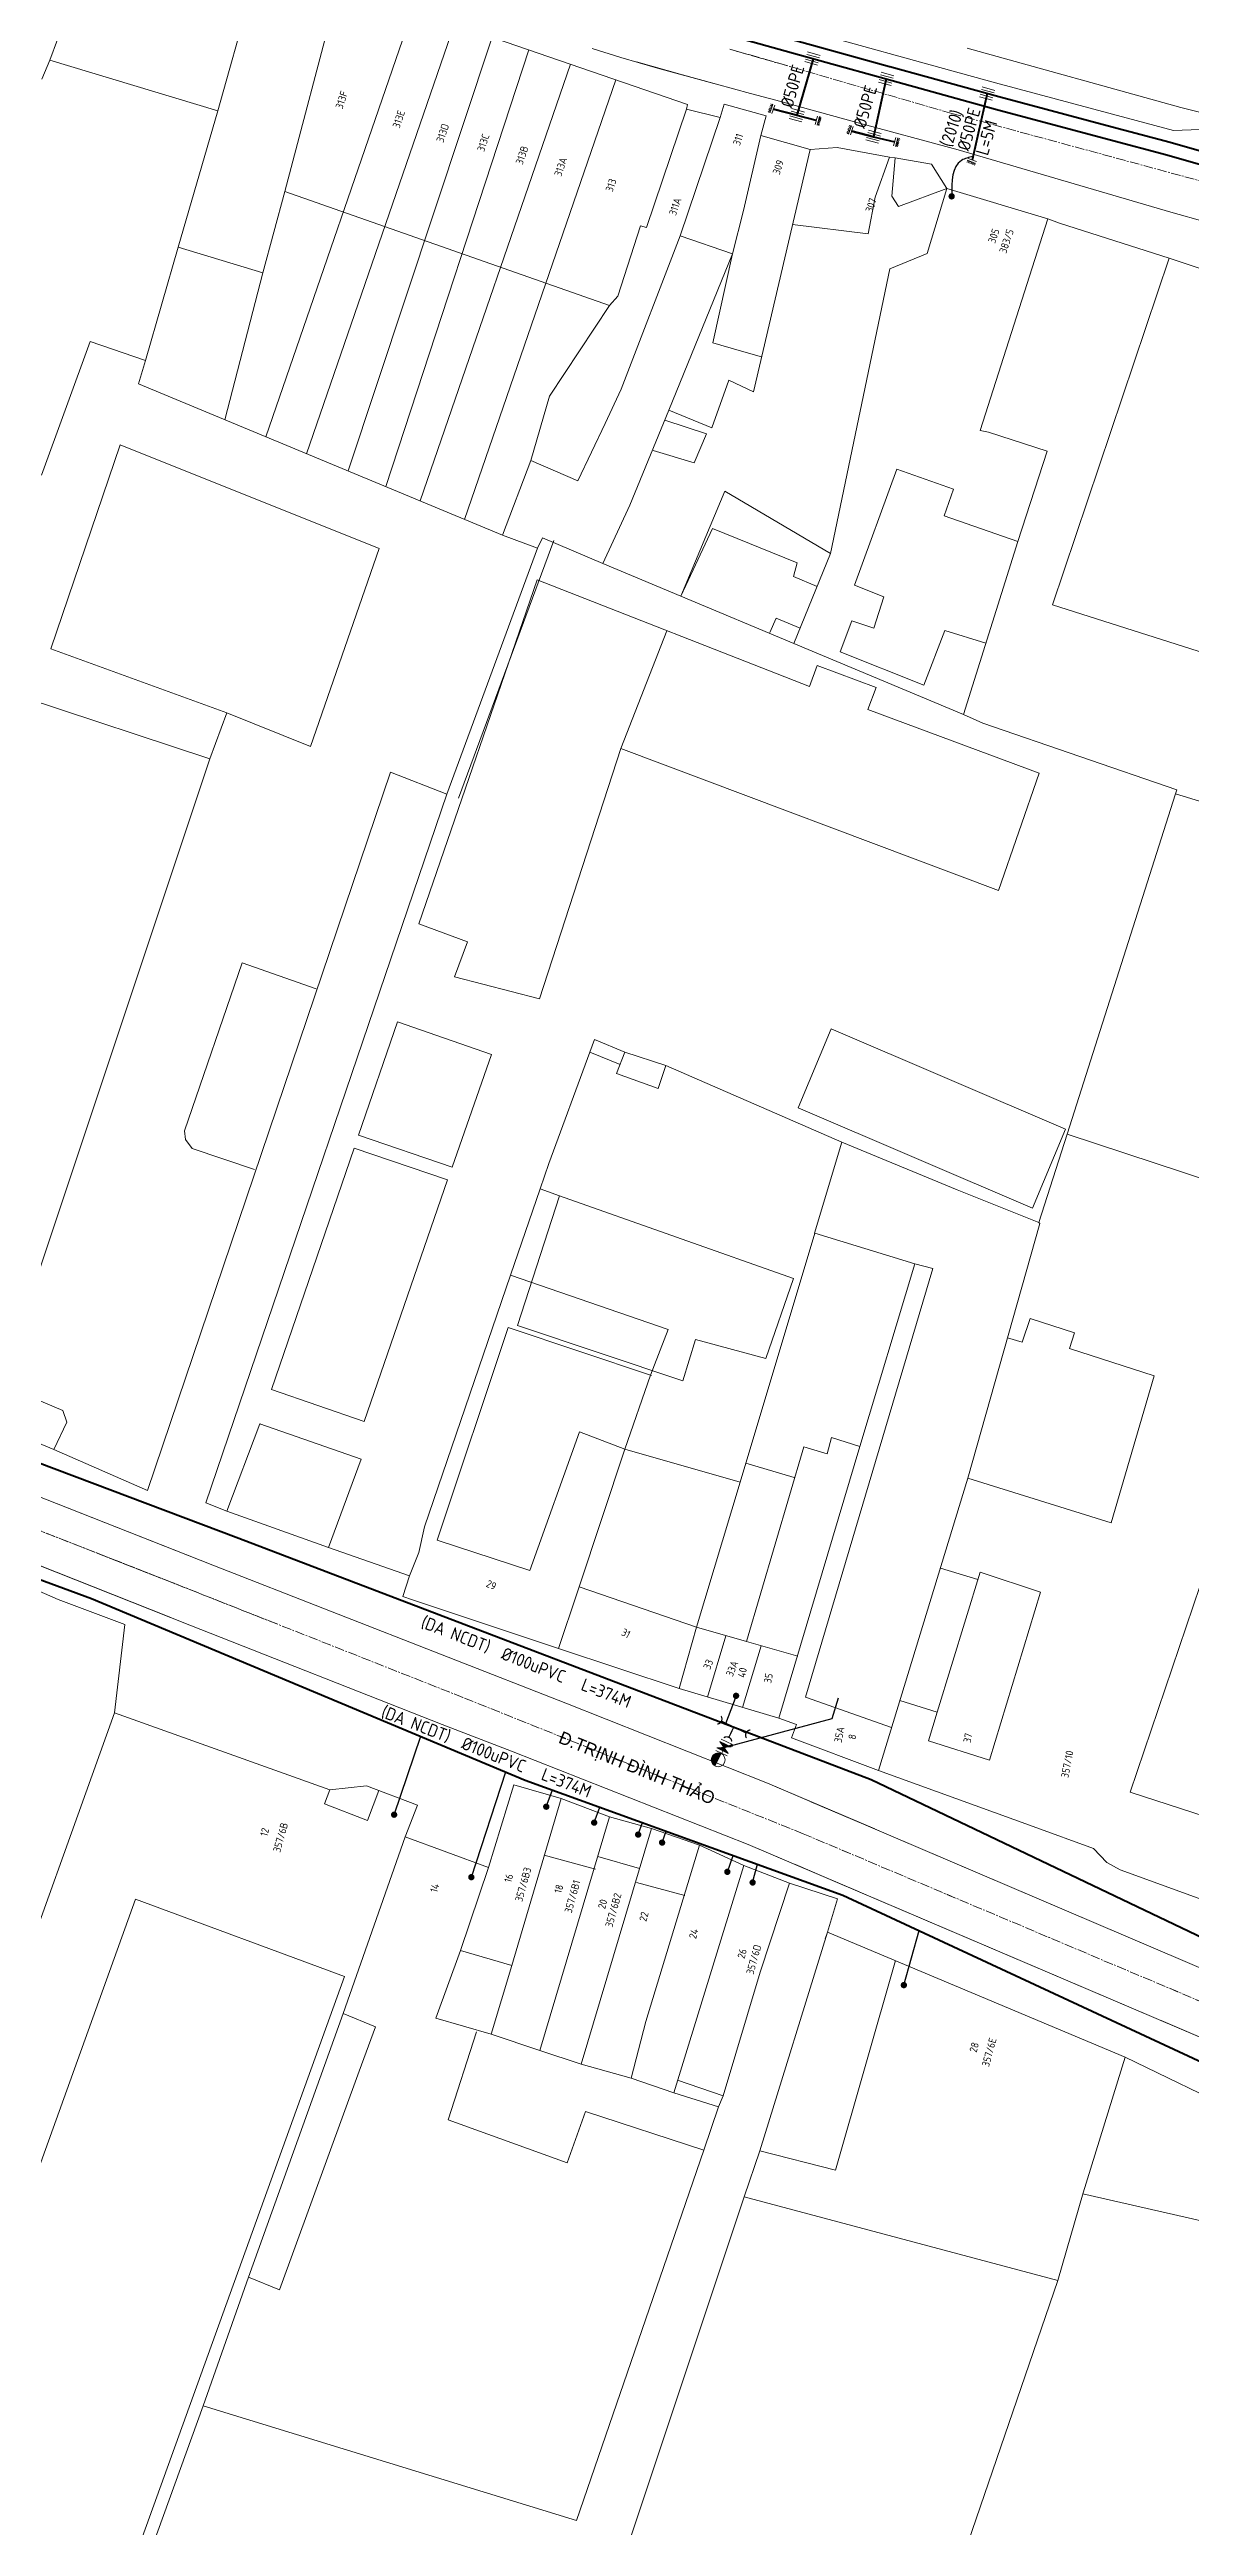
# Model space of a CAD drawing. Header units: inches. Extents: x 595615 to 1194060, y 1190840 to 2385448.
# Drawn here: x 596521 to 596611.3, y 1191671.1 to 1191867.2 of the extents above; entities that cross this region are included whole.
import ezdxf
from ezdxf.enums import TextEntityAlignment as Align

# ---------------------------------------------------------------- set-up
doc = ezdxf.new("R2010")
doc.units = ezdxf.units.IN
doc.header["$MEASUREMENT"] = 0
doc.linetypes.add('CENTER2', pattern=[1.125, 0.75, -0.125, 0.125, -0.125])
for name, color, linetype, lineweight in [('Chitiet', 4, 'Continuous', 9), ('DN 100 uPVC', 4, 'Continuous', 50), ('DN 150 uPVC', 4, 'Continuous', 50), ('DN 200 uPVC', 4, 'Continuous', 50), ('DN 25 PE', 40, 'Continuous', 30), ('DN 50 PE', 4, 'Continuous', 50), ('NAM-CDAI', 220, 'Continuous', 25), ('Nen tim duong', 9, 'CENTER2', 0), ('Nen_HTHANH-TP', 9, 'Continuous', 0), ('Nen_SN-HTHANH-TP_new', 7, 'Continuous', 0), ('Nen_SN_HTHANH_old', 9, 'Continuous', 0), ('ONG CAP 3 (DADT)', 221, 'Continuous', 50), ('TEXT PIPE', 3, 'Continuous', 25), ('Text_GiaoThong', 142, 'Continuous', 0), ('TLK 15', 220, 'Continuous', 20), ('Trucuuhoa', 1, 'Continuous', 15), ('VAN', 7, 'Continuous', 20)]:
    doc.layers.add(name, color=color, linetype=linetype, lineweight=lineweight)
doc.layers.add('ki hieu van', color=170, linetype='Continuous')
doc.styles.add('Giao Thong', font='VAPTIMN_0.TTF', dxfattribs={"height": 1})
doc.styles.add('Sonha_QTB', font='isocp.shx', dxfattribs={"height": 0.6, "bigfont": 'bigfont.shx'})
doc.styles.add('text', font='isocp2.shx')
doc.styles.add('VNI-HC', font='VHELVCN_0.TTF')
doc.dimstyles.new('DUONG KICH THUOC', dxfattribs={"dimtxt": 1, "dimasz": 0.7, "dimexe": 0.5, "dimexo": 0.3, "dimgap": 0.2, "dimtad": 1, "dimzin": 0, "dimdsep": 46, "dimtxsty": 'VNI-HC', "dimblk": 'ARCHTICK', "dimcen": 0.09, "dimdle": 0.5, "dimclrd": 256, "dimclre": 256, "dimclrt": 256, "dimadec": 0, "dimazin": 0, "dimtfac": 1, "dimtofl": 0, "dimtmove": 0, "dimatfit": 3, "dimfxl": 1, "dimtolj": 1, "dimtzin": 0, "dimlwd": -1, "dimlwe": -1, "dimarcsym": 0})

# ---------------------------------------------------------------- blocks, each defined once
blk = doc.blocks.new('BIT')
at = {"layer": 'Chitiet', "ltscale": 100}
for p, q in [((0.35, 0), (-0.35, 0)), ((-0.3, -0.16), (-0.35, -0.21)), ((0.35, -0.16), (-0.35, -0.16)), ((-0.18, -0.16), (-0.34, -0.33)), ((-0.06, -0.16), (-0.22, -0.33)), ((0.07, -0.16), (-0.09, -0.33)), ((0.19, -0.16), (0.03, -0.33)), ((0.32, -0.16), (0.15, -0.33)), ((0.35, -0.25), (0.28, -0.33))]:
    blk.add_line(p, q, dxfattribs=at)
blk = doc.blocks.new('Kieng caunuoc')
at = {"layer": 'Chitiet', "ltscale": 100}
for p, q in [((-0.52, 0.4), (0.52, 0.4)), ((-0.52, 0.2), (0.52, 0.2)), ((-0.52, -0.2), (0.52, -0.2)), ((-0.52, -0.4), (0.52, -0.4))]:
    blk.add_line(p, q, dxfattribs=at)
blk = doc.blocks.new('TLK 15')
at = {"layer": 'TLK 15', "linetype": 'Continuous', "const_width": 0.25}
blk.add_lwpolyline([(-0.125, 0, 1), (0.125, 0, 1)], format="xyb", close=True, dxfattribs=at)
blk = doc.blocks.new('Trucuuhoa100')
at = {"layer": 'Trucuuhoa', "linetype": 'Continuous'}
blk.add_hatch(color=256, dxfattribs=at).paths.add_polyline_path([(0.55, 0, 0.414373), (0, 0.55, 0.414055), (-0.55, 0)])
blk.add_line((-0.55, 0), (0.55, 0), dxfattribs=at)
at = {"layer": 'Trucuuhoa', "linetype": 'Continuous', "flags": 128}
blk.add_lwpolyline([(0.55, -0.02), (0.89, -0.02)], dxfattribs=at)
at = {"layer": 'Trucuuhoa', "linetype": 'Continuous'}
blk.add_circle((0, 0), 0.551, dxfattribs=at)
blk = doc.blocks.new('VAN')
at = {"layer": 'VAN'}
h = blk.add_hatch(color=256, dxfattribs=at)
h.paths.add_polyline_path([(0.21, -0.5), (0.49, 0), (0.21, 0.5)])
h.paths.add_polyline_path([(0.77, 0.5), (0.49, 0), (0.77, -0.5)])
at = {"layer": 'VAN', "ltscale": 100}
for p, q in [((0, 0.5), (0, -0.5)), ((0.77, -0.5), (0.21, 0.5)), ((0.21, -0.5), (0.77, 0.5)), ((0.21, 0.5), (0.21, -0.5)), ((0.77, 0.5), (0.77, -0.5)), ((0.98, 0.5), (0.98, -0.5))]:
    blk.add_line(p, q, dxfattribs=at)
blk = doc.blocks.new('TE+VAN')
at = {"layer": 'Chitiet', "ltscale": 100, "const_width": 0.1}
for points in [[(-0.35, 1.28, 0.571257), (0.35, 1.28)], [(1.1, 0.35, 0.571257), (1.1, -0.35)], [(0.35, -1.28, 0.571257), (-0.35, -1.28)]]:
    blk.add_lwpolyline(points, format="xyb", dxfattribs=at)
for points in [[(0, -1.08), (0, 1.08)], [(0.9, 0), (0, 0)]]:
    blk.add_lwpolyline(points, dxfattribs=at)
at = {"layer": 'VAN'}
blk.add_blockref('VAN', (1.3, 0), dxfattribs=at)
blk = doc.blocks.new('_ArchTick')
at = {"color": 0, "linetype": 'ByBlock', "const_width": 0.15}
blk.add_lwpolyline([(-0.5, -0.5), (0.5, 0.5)], dxfattribs=at)

msp = doc.modelspace()

# ---------------------------------------------------------------- linework, layer by layer
at = {"layer": 'DN 100 uPVC'}
msp.add_lwpolyline([(596421.515, 1191784.534), (596428.103, 1191781.637), (596455.279, 1191770.648), (596479.14, 1191761.244), (596524.333, 1191744.56), (596558.656, 1191730.195), (596583.782, 1191721.086), (596650.604, 1191689.966), (596704.037, 1191667.665), (596743.859, 1191656.536), (596751.991, 1191654.504)], dxfattribs=at)
at = {"layer": 'DN 150 uPVC'}
msp.add_lwpolyline([(596625.25, 1191855.344), (596609.687, 1191859.802), (596605.105, 1191861.023), (596596.135, 1191863.414), (596587.487, 1191865.802, -0.0001997), (596587.486, 1191865.803), (596582.716, 1191867.124), (596576.936, 1191868.725), (596570.43, 1191870.528), (596563.891, 1191872.759), (596554.589, 1191876.369), (596544.976, 1191880.1), (596537.134, 1191883.143), (596529.984, 1191885.918), (596523.152, 1191888.57), (596507.196, 1191894.762), (596496.756, 1191900.291)], format="xyb", dxfattribs=at)
at = {"layer": 'DN 200 uPVC'}
msp.add_lwpolyline([(596428.254, 1191795.263), (596436.183, 1191790.574), (596455.902, 1191780.116), (596491.15, 1191766.249), (596536.002, 1191749.348), (596586.011, 1191730.238), (596630.448, 1191709.025), (596669.61, 1191691.214), (596680.302, 1191686.263), (596728.715, 1191669.115), (596769.45, 1191658.271)], dxfattribs=at)
at = {"layer": 'DN 25 PE'}
for p, q in [((596575.334, 1191736.862), (596574.486, 1191734.642)), ((596548.278, 1191727.451), (596550.392, 1191733.654)), ((596554.388, 1191722.504), (596557.123, 1191730.836)), ((596560.315, 1191728.084), (596560.799, 1191729.418)), ((596564.108, 1191726.821), (596564.556, 1191728.056)), ((596567.585, 1191725.874), (596567.932, 1191726.832)), ((596569.481, 1191725.242), (596569.81, 1191726.151)), ((596574.644, 1191722.927), (596575.115, 1191724.228)), ((596576.645, 1191722.085), (596577.038, 1191723.53)), ((596588.608, 1191713.959), (596589.816, 1191718.275))]:
    msp.add_line(p, q, dxfattribs=at)
msp.add_spline([(596594.084, 1191858.707), (596593.167, 1191858.394), (596592.391, 1191855.544)], degree=3, dxfattribs=at)
at = {"layer": 'DN 50 PE'}
for points in [[(596581.432, 1191866.442), (596580.145, 1191861.965)], [(596587.219, 1191864.839), (596586.216, 1191860.267)], [(596580.145, 1191861.965), (596578.284, 1191862.439), (596580.145, 1191861.965), (596581.68, 1191861.562)], [(596595.192, 1191863.674), (596594.02, 1191858.419)], [(596586.216, 1191860.267), (596584.491, 1191860.71), (596586.216, 1191860.267), (596587.892, 1191859.872)]]:
    msp.add_lwpolyline(points, dxfattribs=at)
at = {"layer": 'Nen tim duong'}
for p, q in [((596592.393, 1191862.111), (596574.829, 1191867.197)), ((596579.32, 1191865.901), (596574.829, 1191867.197)), ((596592.393, 1191862.111), (596630.591, 1191851.732)), ((596530.847, 1191745.772), (596499.887, 1191757.917)), ((596518.673, 1191750.552), (596530.847, 1191745.772)), ((596524.745, 1191748.167), (596530.847, 1191745.772)), ((596553.724, 1191736.73), (596530.847, 1191745.772)), ((596538.999, 1191742.548), (596530.847, 1191745.772)), ((596580.653, 1191725.942), (596553.724, 1191736.73)), ((596616.535, 1191710.791), (596580.653, 1191725.942)), ((596616.535, 1191710.791), (596582.353, 1191725.223)), ((596616.535, 1191710.791), (596609.472, 1191713.775))]:
    msp.add_line(p, q, dxfattribs=at)
at = {"layer": 'Nen_HTHANH-TP', "linetype": 'Continuous'}
for p, q in [((596521.029, 1191866.334), (596526.029, 1191879.738)), ((596537.793, 1191874.617), (596534.333, 1191862.305)), ((596544.065, 1191872.803), (596539.628, 1191855.939)), ((596543.933, 1191872.302), (596571.482, 1191862.815)), ((596570.725, 1191871.484), (596592.21, 1191865.531)), ((596520.391, 1191864.813), (596521.029, 1191866.334)), ((596521.029, 1191866.334), (596534.333, 1191862.305)), ((596563.949, 1191867.259), (596566.219, 1191866.53)), ((596566.219, 1191866.53), (596569.11, 1191865.703)), ((596571.09, 1191865.154), (596567.449, 1191866.191)), ((596569.11, 1191865.703), (596573.571, 1191864.476)), ((596593.609, 1191867.272), (596610.532, 1191862.586)), ((596571.09, 1191865.154), (596576.471, 1191863.679)), ((596592.21, 1191865.531), (596595.851, 1191864.524)), ((596609.954, 1191860.766), (596595.851, 1191864.524)), ((596595.851, 1191864.524), (596609.954, 1191860.766)), ((596531.201, 1191851.522), (596534.333, 1191862.305)), ((596568.24, 1191853.082), (596571.422, 1191862.455)), ((596574.063, 1191861.787), (596570.901, 1191852.424)), ((596571.482, 1191862.815), (596571.422, 1191862.455)), ((596571.422, 1191862.455), (596574.063, 1191861.787)), ((596574.063, 1191861.787), (596574.392, 1191862.837)), ((596574.392, 1191862.837), (596577.713, 1191861.92)), ((596576.471, 1191863.679), (596578.492, 1191863.16)), ((596577.713, 1191861.92), (596577.284, 1191860.359)), ((596578.492, 1191863.16), (596584.713, 1191861.455)), ((596610.532, 1191862.586), (596614.553, 1191861.569)), ((596577.284, 1191860.359), (596575.929, 1191854.428)), ((596577.284, 1191860.359), (596581.185, 1191859.242)), ((596584.713, 1191861.455), (596592.915, 1191859.222)), ((596609.954, 1191860.766), (596612.034, 1191860.837)), ((596609.954, 1191860.766), (596612.034, 1191860.837)), ((596609.954, 1191860.766), (596609.954, 1191860.766)), ((596581.185, 1191859.242), (596576.711, 1191840.059)), ((596581.185, 1191859.242), (596583.325, 1191859.414)), ((596583.325, 1191859.414), (596587.466, 1191858.647)), ((596587.466, 1191858.647), (596586.328, 1191855.477)), ((596587.466, 1191858.647), (596587.926, 1191858.588)), ((596587.648, 1191855.568), (596587.926, 1191858.588)), ((596587.926, 1191858.588), (596590.786, 1191858.08)), ((596590.786, 1191858.08), (596592.018, 1191856.171)), ((596609.739, 1191854.305), (596592.915, 1191859.222)), ((596592.915, 1191859.222), (596609.739, 1191854.305)), ((596539.628, 1191855.939), (596537.893, 1191849.497)), ((596539.628, 1191855.939), (596565.315, 1191846.91)), ((596592.018, 1191856.171), (596588.199, 1191854.738)), ((596590.452, 1191851.01), (596592.018, 1191856.171)), ((596592.018, 1191856.171), (596600.01, 1191853.758)), ((596575.929, 1191854.428), (596575.042, 1191851.007)), ((596586.328, 1191855.477), (596585.79, 1191852.566)), ((596588.199, 1191854.738), (596587.648, 1191855.568)), ((596623.222, 1191850.506), (596609.739, 1191854.305)), ((596609.739, 1191854.305), (596623.222, 1191850.506)), ((596565.974, 1191847.64), (596567.76, 1191853.212)), ((596570.901, 1191852.424), (596566.23, 1191840.28)), ((596567.76, 1191853.212), (596568.24, 1191853.082)), ((596567.76, 1191853.212), (596568.24, 1191853.082)), ((596570.901, 1191852.424), (596575.042, 1191851.007)), ((596585.79, 1191852.566), (596579.81, 1191853.321)), ((596600.01, 1191853.758), (596594.653, 1191837.013)), ((596600.01, 1191853.758), (596600.93, 1191853.428)), ((596609.612, 1191850.645), (596600.93, 1191853.428)), ((596528.609, 1191842.54), (596531.201, 1191851.522)), ((596531.201, 1191851.522), (596537.893, 1191849.497)), ((596575.042, 1191851.007), (596570.002, 1191838.613)), ((596573.487, 1191843.946), (596575.042, 1191851.007)), ((596587.493, 1191849.797), (596590.452, 1191851.01)), ((596600.364, 1191823.218), (596609.612, 1191850.645)), ((596615.334, 1191848.76), (596609.612, 1191850.645)), ((596582.801, 1191827.284), (596587.493, 1191849.797)), ((596560.571, 1191839.736), (596565.315, 1191846.91)), ((596565.315, 1191846.91), (596565.974, 1191847.64)), ((596565.315, 1191846.91), (596565.974, 1191847.64)), ((596520.386, 1191833.463), (596524.237, 1191844.056)), ((596524.237, 1191844.056), (596528.609, 1191842.54)), ((596528.609, 1191842.54), (596528.06, 1191840.7)), ((596575.588, 1191843.348), (596573.487, 1191843.946)), ((596577.358, 1191842.839), (596575.588, 1191843.348)), ((596528.06, 1191840.7), (596556.85, 1191828.733)), ((596566.23, 1191840.28), (596564.973, 1191837.569)), ((596574.75, 1191840.997), (596573.423, 1191837.226)), ((596576.711, 1191840.059), (596574.75, 1191840.997)), ((596559.095, 1191834.645), (596560.571, 1191839.736)), ((596559.105, 1191834.635), (596560.571, 1191839.736)), ((596570.002, 1191838.613), (596566.938, 1191831.101)), ((596573.423, 1191837.226), (596570.002, 1191838.613)), ((596564.973, 1191837.569), (596562.806, 1191833.018)), ((596573.003, 1191836.756), (596569.702, 1191837.823)), ((596572.015, 1191834.445), (596573.003, 1191836.756)), ((596594.653, 1191837.013), (596595.303, 1191836.884)), ((596595.303, 1191836.884), (596599.944, 1191835.368)), ((596526.604, 1191835.868), (596521.117, 1191819.724)), ((596526.604, 1191835.868), (596547.101, 1191827.665)), ((596559.105, 1191834.645), (596556.85, 1191828.733)), ((596559.105, 1191834.645), (596559.095, 1191834.645)), ((596562.806, 1191833.018), (596559.105, 1191834.645)), ((596568.774, 1191835.422), (596572.015, 1191834.445)), ((596599.944, 1191835.368), (596597.62, 1191828.216)), ((596584.703, 1191824.765), (596588.045, 1191833.958)), ((596588.045, 1191833.958), (596592.547, 1191832.372)), ((596592.547, 1191832.372), (596591.808, 1191830.261)), ((596564.781, 1191826.479), (596566.938, 1191831.101)), ((596574.437, 1191832.197), (596570.964, 1191823.894)), ((596574.437, 1191832.197), (596582.801, 1191827.284)), ((596556.85, 1191828.733), (596559.631, 1191827.705)), ((596556.85, 1191828.733), (596559.631, 1191827.705)), ((596560.01, 1191828.525), (596559.631, 1191827.705)), ((596564.781, 1191826.479), (596560.01, 1191828.525)), ((596570.964, 1191823.894), (596573.459, 1191829.266)), ((596580.171, 1191826.542), (596573.459, 1191829.266)), ((596591.808, 1191830.261), (596597.62, 1191828.216)), ((596547.101, 1191827.665), (596541.673, 1191812.011)), ((596559.631, 1191827.705), (596552.436, 1191808.229)), ((596553.376, 1191807.9), (596560.91, 1191828.296)), ((596570.964, 1191823.894), (596564.781, 1191826.479)), ((596579.882, 1191825.461), (596580.171, 1191826.542)), ((596582.801, 1191827.284), (596579.917, 1191820.151)), ((596593.321, 1191814.532), (596597.62, 1191828.216)), ((596550.245, 1191797.957), (596559.593, 1191825.195)), ((596559.593, 1191825.195), (596581.149, 1191816.742)), ((596581.743, 1191824.663), (596579.882, 1191825.461)), ((596587.024, 1191823.847), (596584.703, 1191824.765)), ((596579.917, 1191820.151), (596570.964, 1191823.894)), ((596586.236, 1191821.356), (596587.024, 1191823.847)), ((596600.364, 1191823.218), (596615.798, 1191818.29)), ((596566.213, 1191811.84), (596569.866, 1191821.163)), ((596578.016, 1191821.02), (596578.515, 1191822.15)), ((596578.515, 1191822.15), (596580.406, 1191821.362)), ((596583.577, 1191819.494), (596584.495, 1191821.955)), ((596584.495, 1191821.955), (596586.236, 1191821.356)), ((596590.179, 1191816.85), (596591.846, 1191821.191)), ((596591.846, 1191821.191), (596595.097, 1191820.174)), ((596521.117, 1191819.724), (596535.051, 1191814.655)), ((596579.917, 1191820.151), (596593.321, 1191814.532)), ((596590.179, 1191816.85), (596583.577, 1191819.494)), ((596581.149, 1191816.742), (596581.748, 1191818.403)), ((596581.748, 1191818.403), (596586.419, 1191816.677)), ((596586.419, 1191816.677), (596585.751, 1191814.916)), ((596519.01, 1191815.882), (596533.694, 1191811.024)), ((596585.751, 1191814.916), (596599.315, 1191809.877)), ((596533.694, 1191811.024), (596535.051, 1191814.655)), ((596541.673, 1191812.011), (596535.051, 1191814.655)), ((596593.321, 1191814.532), (596594.852, 1191813.843)), ((596594.852, 1191813.843), (596610.196, 1191808.566)), ((596518.441, 1191765.282), (596533.694, 1191811.024)), ((596559.789, 1191792.015), (596566.213, 1191811.84)), ((596596.092, 1191800.614), (596566.213, 1191811.84)), ((596528.751, 1191753.11), (596547.985, 1191809.966)), ((596552.436, 1191808.229), (596547.985, 1191809.966)), ((596599.315, 1191809.877), (596596.092, 1191800.614)), ((596552.436, 1191808.229), (596533.381, 1191752.124)), ((596610.106, 1191808.256), (596601.538, 1191781.309)), ((596610.196, 1191808.566), (596610.106, 1191808.256)), ((596610.106, 1191808.256), (596619.699, 1191805.303)), ((596550.245, 1191797.957), (596554.076, 1191796.551)), ((596554.076, 1191796.551), (596553.058, 1191793.78)), ((596536.257, 1191794.876), (596531.688, 1191781.592)), ((596542.099, 1191792.831), (596536.257, 1191794.876)), ((596553.058, 1191793.78), (596559.789, 1191792.015)), ((596545.468, 1191781.234), (596548.541, 1191790.206)), ((596548.541, 1191790.206), (596555.993, 1191787.612)), ((596580.236, 1191783.412), (596582.861, 1191789.664)), ((596582.861, 1191789.664), (596601.388, 1191781.709)), ((596555.993, 1191787.612), (596552.86, 1191778.7)), ((596560.53, 1191779.006), (596563.753, 1191787.808)), ((596563.753, 1191787.808), (596564.122, 1191788.819)), ((596563.753, 1191787.808), (596566.163, 1191786.84)), ((596564.122, 1191788.819), (596566.533, 1191787.801)), ((596566.533, 1191787.801), (596565.874, 1191786.13)), ((596566.533, 1191787.801), (596569.764, 1191786.763)), ((596569.175, 1191784.923), (596565.874, 1191786.13)), ((596569.175, 1191784.923), (596569.764, 1191786.763)), ((596569.764, 1191786.763), (596583.698, 1191780.674)), ((596598.793, 1191775.467), (596580.236, 1191783.412)), ((596531.688, 1191781.592), (596531.768, 1191780.883)), ((596601.388, 1191781.709), (596598.793, 1191775.467)), ((596531.768, 1191780.883), (596532.289, 1191780.183)), ((596532.289, 1191780.183), (596537.23, 1191778.527)), ((596538.574, 1191761.098), (596545.119, 1191780.213)), ((596552.511, 1191777.689), (596545.119, 1191780.213)), ((596552.86, 1191778.7), (596545.468, 1191781.234)), ((596583.698, 1191780.674), (596581.544, 1191773.483)), ((596583.698, 1191780.674), (596592.822, 1191776.912)), ((596601.538, 1191781.309), (596599.294, 1191774.317)), ((596615.802, 1191776.61), (596601.538, 1191781.309)), ((596545.916, 1191758.584), (596552.511, 1191777.689)), ((596559.821, 1191776.995), (596560.53, 1191779.006)), ((596559.821, 1191776.995), (596557.487, 1191770.163)), ((596561.362, 1191776.436), (596558.05, 1191766.184)), ((596559.821, 1191776.995), (596561.362, 1191776.436)), ((596579.887, 1191769.881), (596561.362, 1191776.436)), ((596592.822, 1191776.912), (596599.294, 1191774.317)), ((596599.374, 1191774.247), (596593.67, 1191754.092)), ((596599.294, 1191774.317), (596599.374, 1191774.247)), ((596575.65, 1191753.758), (596581.574, 1191773.473)), ((596581.544, 1191773.483), (596581.574, 1191773.473)), ((596581.574, 1191773.473), (596589.486, 1191771.039)), ((596550.673, 1191750.238), (596557.487, 1191770.163)), ((596569.95, 1191765.843), (596557.487, 1191770.163)), ((596579.887, 1191769.881), (596577.692, 1191763.56)), ((596590.897, 1191770.67), (596580.824, 1191736.752)), ((596589.486, 1191771.039), (596585.138, 1191756.596)), ((596589.486, 1191771.039), (596590.897, 1191770.67)), ((596557.31, 1191766.023), (596551.694, 1191749.189)), ((596568.643, 1191762.222), (596557.31, 1191766.023)), ((596558.05, 1191766.184), (596571.114, 1191761.804)), ((596568.563, 1191762.242), (596569.95, 1191765.843)), ((596598.6, 1191766.726), (596597.981, 1191764.856)), ((596602.121, 1191765.589), (596598.6, 1191766.726)), ((596571.114, 1191761.804), (596572.111, 1191765.065)), ((596577.692, 1191763.56), (596572.111, 1191765.065)), ((596597.981, 1191764.856), (596596.811, 1191765.185)), ((596602.121, 1191765.589), (596601.722, 1191764.339)), ((596608.413, 1191762.184), (596601.722, 1191764.339)), ((596568.563, 1191762.242), (596566.528, 1191756.381)), ((596605.023, 1191750.552), (596608.413, 1191762.184)), ((596618.082, 1191763.452), (596606.52, 1191729.233)), ((596519.335, 1191760.612), (596522.066, 1191759.455)), ((596545.916, 1191758.584), (596538.574, 1191761.098)), ((596517.747, 1191757.861), (596521.358, 1191756.354)), ((596522.386, 1191758.515), (596521.358, 1191756.354)), ((596522.066, 1191759.455), (596522.386, 1191758.515)), ((596537.656, 1191758.387), (596535.042, 1191751.465)), ((596537.656, 1191758.387), (596545.679, 1191755.594)), ((596507.747, 1191757.533), (596533.935, 1191747.204)), ((596507.747, 1191757.533), (596532.655, 1191747.713)), ((596521.358, 1191756.354), (596528.751, 1191753.11)), ((596559.026, 1191746.774), (596562.937, 1191757.748)), ((596566.528, 1191756.381), (596562.907, 1191745.488)), ((596562.937, 1191757.748), (596566.528, 1191756.381)), ((596575.65, 1191753.758), (596566.528, 1191756.381)), ((596580.708, 1191756.572), (596576.15, 1191741.148)), ((596585.138, 1191756.596), (596578.715, 1191735.08)), ((596582.548, 1191756.003), (596580.708, 1191756.572)), ((596582.897, 1191757.294), (596582.548, 1191756.003)), ((596585.138, 1191756.596), (596582.897, 1191757.294)), ((596498.969, 1191755.586), (596532.119, 1191742.463)), ((596498.969, 1191755.586), (596530.609, 1191743.062)), ((596545.679, 1191755.594), (596543.074, 1191748.602)), ((596579.94, 1191754.131), (596576.109, 1191755.278)), ((596593.67, 1191754.092), (596586.599, 1191730.947)), ((596593.67, 1191754.092), (596605.023, 1191750.552)), ((596533.381, 1191752.124), (596535.042, 1191751.465)), ((596575.65, 1191753.758), (596572.199, 1191742.305)), ((596535.042, 1191751.465), (596543.074, 1191748.602)), ((596550.673, 1191750.238), (596550.225, 1191748.217)), ((596528.784, 1191749.24), (596533.935, 1191747.204)), ((596543.074, 1191748.602), (596549.496, 1191746.347)), ((596550.225, 1191748.217), (596549.496, 1191746.347)), ((596551.694, 1191749.189), (596559.026, 1191746.774)), ((596515.966, 1191746.98), (596521.708, 1191744.484)), ((596533.935, 1191747.204), (596561.864, 1191736.287)), ((596533.935, 1191747.204), (596561.864, 1191736.287)), ((596549.496, 1191746.347), (596548.957, 1191744.716)), ((596594.636, 1191746.643), (596591.245, 1191735.57)), ((596591.496, 1191746.961), (596594.456, 1191746.063)), ((596599.427, 1191745.067), (596594.636, 1191746.643)), ((596521.708, 1191744.484), (596526.969, 1191742.509)), ((596526.668, 1191744.618), (596532.119, 1191742.463)), ((596548.957, 1191744.716), (596549.738, 1191744.447)), ((596549.738, 1191744.447), (596561.291, 1191740.596)), ((596562.777, 1191745.098), (596561.291, 1191740.596)), ((596562.907, 1191745.488), (596562.777, 1191745.098)), ((596562.907, 1191745.488), (596572.199, 1191742.305)), ((596599.427, 1191745.067), (596595.398, 1191731.754)), ((596526.969, 1191742.509), (596526.165, 1191735.508)), ((596532.119, 1191742.463), (596552.086, 1191734.599)), ((596532.119, 1191742.463), (596552.086, 1191734.599)), ((596570.833, 1191737.434), (596572.199, 1191742.305)), ((596572.199, 1191742.305), (596576.15, 1191741.148)), ((596561.291, 1191740.596), (596570.833, 1191737.434)), ((596576.15, 1191741.148), (596580.211, 1191739.992)), ((596561.864, 1191736.287), (596577.819, 1191729.95)), ((596561.864, 1191736.287), (596577.819, 1191729.95)), ((596578.715, 1191735.08), (596570.833, 1191737.434)), ((596580.824, 1191736.752), (596587.636, 1191734.348)), ((596591.245, 1191735.57), (596588.294, 1191736.478)), ((596493.808, 1191645.472), (596526.165, 1191735.508)), ((596526.165, 1191735.508), (596543.18, 1191729.422)), ((596552.086, 1191734.599), (596557.567, 1191732.483)), ((596552.086, 1191734.599), (596557.567, 1191732.483)), ((596578.715, 1191735.08), (596580.126, 1191734.592)), ((596580.126, 1191734.592), (596579.726, 1191733.541)), ((596590.557, 1191733.31), (596591.245, 1191735.57)), ((596557.567, 1191732.483), (596576.303, 1191725.098)), ((596557.567, 1191732.483), (596576.303, 1191725.098)), ((596579.726, 1191733.541), (596586.599, 1191730.947)), ((596595.398, 1191731.754), (596590.557, 1191733.31)), ((596586.599, 1191730.947), (596598.832, 1191726.507)), ((596542.771, 1191728.321), (596543.18, 1191729.422)), ((596546.08, 1191729.744), (596543.18, 1191729.422)), ((596550.131, 1191728.207), (596546.08, 1191729.744)), ((596546.172, 1191727.004), (596547.07, 1191729.365)), ((596557.749, 1191729.813), (596555.755, 1191723.282)), ((596561.5, 1191728.726), (596557.581, 1191715.523)), ((596561.5, 1191728.726), (596557.749, 1191729.813)), ((596565.332, 1191727.29), (596561.5, 1191728.726)), ((596577.819, 1191729.95), (596616.668, 1191713.347)), ((596577.819, 1191729.95), (596586.312, 1191726.326)), ((596581.261, 1191728.482), (596585.592, 1191726.626)), ((596606.52, 1191729.233), (596620.854, 1191724.564)), ((596546.172, 1191727.004), (596542.771, 1191728.321)), ((596550.131, 1191728.207), (596549.163, 1191725.707)), ((596565.332, 1191727.29), (596559.816, 1191708.795)), ((596568.632, 1191726.352), (596565.332, 1191727.29)), ((596585.592, 1191726.626), (596616.667, 1191713.344)), ((596598.832, 1191726.507), (596603.604, 1191724.78)), ((596549.163, 1191725.707), (596544.234, 1191711.713)), ((596549.163, 1191725.707), (596555.755, 1191723.282)), ((596568.632, 1191726.352), (596563.087, 1191707.698)), ((596572.433, 1191725.045), (596568.195, 1191711.092)), ((596568.632, 1191726.352), (596572.433, 1191725.045)), ((596572.433, 1191725.045), (596575.935, 1191723.428)), ((596576.303, 1191725.098), (596585.016, 1191721.375)), ((596576.303, 1191725.098), (596621.749, 1191705.705)), ((596603.604, 1191724.78), (596604.664, 1191723.661)), ((596555.755, 1191723.282), (596553.54, 1191716.7)), ((596564.215, 1191723.139), (596560.144, 1191724.235)), ((596567.705, 1191723.201), (596564.394, 1191724.149)), ((596575.935, 1191723.428), (596570.399, 1191705.444)), ((596579.556, 1191722.041), (596575.935, 1191723.428)), ((596580.035, 1191723.501), (596583.146, 1191722.174)), ((596604.664, 1191723.661), (596605.735, 1191723.082)), ((596605.735, 1191723.082), (596618.799, 1191718.333)), ((596510.256, 1191672.005), (596527.827, 1191720.759)), ((596527.827, 1191720.759), (596544.352, 1191714.633)), ((596571.277, 1191721.054), (596567.446, 1191722.091)), ((596577.231, 1191714.979), (596579.556, 1191722.041)), ((596583.357, 1191720.784), (596579.556, 1191722.041)), ((596579.556, 1191722.041), (596583.357, 1191720.784)), ((596582.559, 1191718.153), (596583.357, 1191720.784)), ((596583.357, 1191720.784), (596582.559, 1191718.153)), ((596583.146, 1191722.174), (596617.688, 1191707.432)), ((596553.54, 1191716.7), (596551.584, 1191711.338)), ((596553.54, 1191716.71), (596557.581, 1191715.523)), ((596582.559, 1191718.153), (596577.213, 1191700.839)), ((596582.559, 1191718.153), (596577.213, 1191700.839)), ((596582.559, 1191718.153), (596582.389, 1191717.623)), ((596582.559, 1191718.153), (596606.117, 1191708.272)), ((596555.965, 1191710.072), (596557.581, 1191715.523)), ((596577.231, 1191714.979), (596574.309, 1191705.187)), ((596583.194, 1191699.314), (596587.961, 1191715.918)), ((596544.352, 1191714.633), (596526.761, 1191665.898)), ((596544.234, 1191711.713), (596536.761, 1191690.837)), ((596544.234, 1191711.713), (596546.805, 1191710.665)), ((596551.584, 1191711.338), (596555.965, 1191710.072)), ((596568.195, 1191711.092), (596567.028, 1191706.591)), ((596608.965, 1191711.155), (596617.688, 1191707.432)), ((596546.805, 1191710.665), (596545.508, 1191707.154)), ((596554.785, 1191710.251), (596552.561, 1191703.309)), ((596555.965, 1191710.072), (596559.816, 1191708.795)), ((596545.508, 1191707.154), (596539.202, 1191689.848)), ((596559.816, 1191708.795), (596563.087, 1191707.698)), ((596563.087, 1191707.698), (596567.028, 1191706.591)), ((596606.117, 1191708.272), (596602.796, 1191697.52)), ((596630.667, 1191696.302), (596606.117, 1191708.272)), ((596570.399, 1191705.444), (596567.028, 1191706.591)), ((596570.399, 1191705.444), (596573.95, 1191704.327)), ((596570.688, 1191706.444), (596574.309, 1191705.187)), ((596573.95, 1191704.327), (596574.309, 1191705.187)), ((596552.561, 1191703.309), (596561.974, 1191699.897)), ((596561.974, 1191699.897), (596563.41, 1191703.948)), ((596563.41, 1191703.948), (596572.793, 1191700.896)), ((596573.95, 1191704.327), (596572.793, 1191700.896)), ((596562.716, 1191671.597), (596572.793, 1191700.896)), ((596577.213, 1191700.839), (596575.976, 1191697.198)), ((596577.213, 1191700.839), (596575.976, 1191697.198)), ((596577.213, 1191700.839), (596583.194, 1191699.314)), ((596575.976, 1191697.198), (596566.788, 1191669.661)), ((596575.976, 1191697.198), (596566.788, 1191669.661)), ((596575.976, 1191697.198), (596600.791, 1191690.578)), ((596602.796, 1191697.52), (596600.791, 1191690.578)), ((596602.776, 1191697.45), (596629.521, 1191691.311)), ((596536.761, 1191690.837), (596533.169, 1191680.654)), ((596539.202, 1191689.848), (596536.761, 1191690.837)), ((596600.791, 1191690.578), (596582.803, 1191638.104)), ((596533.169, 1191680.654), (596522.373, 1191650.895)), ((596533.169, 1191680.654), (596562.716, 1191671.597))]:
    msp.add_line(p, q, dxfattribs=at)
for points in [[(596538.136, 1191836.511), (596549.77, 1191870.292)], [(596541.348, 1191835.176), (596553.053, 1191869.162)], [(596556.04, 1191868.133), (596544.634, 1191833.81)], [(596558.944, 1191867.133), (596547.614, 1191832.572)], [(596550.344, 1191831.437), (596562.246, 1191865.996)], [(596553.851, 1191829.979), (596565.83, 1191864.761)], [(596537.893, 1191849.497), (596534.873, 1191837.868)]]:
    msp.add_lwpolyline(points, dxfattribs=at)
at = {"layer": 'Nen_HTHANH-TP'}
for points in [[(596574.537, 1191741.621), (596573.086, 1191736.761)], [(596577.312, 1191740.817), (596575.854, 1191735.935)]]:
    msp.add_lwpolyline(points, dxfattribs=at)
at = {"layer": 'Nen_HTHANH-TP', "linetype": 'Continuous'}
msp.add_point((596537.656, 1191758.387), dxfattribs=at)
at = {"layer": 'ONG CAP 3 (DADT)'}
msp.add_lwpolyline([(596497.17, 1191898.027), (596506.834, 1191893.83), (596522.79, 1191887.637), (596529.623, 1191884.986), (596536.772, 1191882.211), (596544.615, 1191879.167), (596554.227, 1191875.437), (596563.548, 1191871.819), (596570.135, 1191869.572), (596576.669, 1191867.762), (596582.449, 1191866.16), (596587.219, 1191864.839, 0.0001997), (596587.22, 1191864.838), (596595.873, 1191862.449), (596604.847, 1191860.057), (596609.421, 1191858.838), (596624.982, 1191854.38)], format="xyb", dxfattribs=at)

# ---------------------------------------------------------------- block references
at = {"layer": 'Chitiet'}
for name, p, rotation in [('Kieng caunuoc', (596581.39, 1191866.454), 344.5596393347042), ('Kieng caunuoc', (596587.22, 1191864.838), 344.5596393347042), ('Kieng caunuoc', (596595.192, 1191863.674), 164.2794229630208), ('BIT', (596578.284, 1191862.439), 250.6308614946206), ('Kieng caunuoc', (596580.146, 1191861.965), 344.5596393347042), ('BIT', (596581.68, 1191861.562), 74.45941997838943), ('BIT', (596584.496, 1191860.749), 250.6308614946206), ('Kieng caunuoc', (596586.217, 1191860.267), 344.5596393347042), ('BIT', (596587.892, 1191859.872), 74.45941997838943), ('BIT', (596594.021, 1191858.425), 338.7616132704551), ('TE+VAN', (596575.151, 1191734.388), 244.5869726753643)]:
    msp.add_blockref(name, p, dxfattribs=dict(at, rotation=rotation))
at = {"layer": 'TLK 15', "rotation": 359.9999999934133}
for p in [(596592.391, 1191855.544), (596575.334, 1191736.862), (596548.278, 1191727.451), (596560.315, 1191728.084), (596564.108, 1191726.821), (596567.585, 1191725.874), (596569.481, 1191725.242), (596554.388, 1191722.504), (596574.644, 1191722.927), (596576.645, 1191722.085), (596588.608, 1191713.959)]:
    msp.add_blockref('TLK 15', p, dxfattribs=at)
at = {"layer": 'TLK 15'}
for p in [(596592.391, 1191855.544), (596575.334, 1191736.862), (596548.278, 1191727.451), (596560.315, 1191728.084), (596564.108, 1191726.821), (596567.585, 1191725.874), (596569.481, 1191725.242), (596554.388, 1191722.504), (596574.644, 1191722.927), (596576.645, 1191722.085), (596588.608, 1191713.959)]:
    msp.add_blockref('TLK 15', p, dxfattribs=at)
at = {"layer": 'Trucuuhoa', "rotation": 63.17102921409516}
msp.add_blockref('Trucuuhoa100', (596573.911, 1191731.799), dxfattribs=at)

# ---------------------------------------------------------------- texts
at = {"layer": 'NAM-CDAI', "style": 'text'}
for s, rotation, p in [('(2010)', 71.77495, (596592.392, 1191859.364)), ('L=5M', 73.90854, (596595.25, 1191858.714)), ('(DA NCDT)', 338.74512, (596550.318, 1191742.3)), ('L=374M', 338.74512, (596562.986, 1191737.347)), ('(DA NCDT)', 338.74512, (596547.17, 1191735.205)), ('L=374M', 338.74512, (596559.838, 1191730.252))]:
    msp.add_text(s, height=1, rotation=rotation, dxfattribs=at).set_placement(p)
at = {"layer": 'Nen_SN-HTHANH-TP_new', "style": 'Sonha_QTB'}
for s, rotation, p in [('313F', 71.37272, (596544.127, 1191863.183)), ('313E', 71.37272, (596548.644, 1191861.654)), ('313D', 71.37272, (596552.117, 1191860.561)), ('313C', 71.37272, (596555.332, 1191859.797)), ('311', 71.37272, (596575.491, 1191860.044)), ('313B', 71.37272, (596558.394, 1191858.803)), ('313A', 71.37272, (596561.455, 1191857.885)), ('309', 71.37272, (596578.668, 1191857.855)), ('313', 71.37272, (596565.436, 1191856.432)), ('311A', 71.37272, (596570.509, 1191854.739)), ('307', 71.37272, (596586.008, 1191854.842)), ('305', 71.37272, (596595.72, 1191852.42)), ('29', 334.23144, (596555.968, 1191745.633)), ('31', 332.00497, (596566.62, 1191741.805)), ('33', 68.20636, (596573.131, 1191739.352)), ('33A', 68.20636, (596575.015, 1191739.019)), ('35', 78.71057, (596577.887, 1191738.253)), ('35A', 78.71057, (596583.503, 1191733.787)), ('37', 78.71057, (596593.671, 1191733.527)), ('357/10', 78.71057, (596601.534, 1191731.452)), ('12', 74.55253, (596538.03, 1191726.075)), ('16', 74.55253, (596557.342, 1191722.431)), ('14', 74.55253, (596551.483, 1191721.652)), ('18', 74.55253, (596561.305, 1191721.585)), ('20', 74.55253, (596564.776, 1191720.381)), ('22', 74.55253, (596568.038, 1191719.39)), ('24', 74.55253, (596571.976, 1191718.037)), ('26', 74.55253, (596575.811, 1191716.457)), ('28', 74.55253, (596594.171, 1191709.04))]:
    msp.add_text(s, height=0.6, rotation=rotation, dxfattribs=at).set_placement(p, align=Align.MIDDLE)
at = {"layer": 'Nen_SN_HTHANH_old', "style": 'Sonha_QTB'}
for s, rotation, p in [('383/5', 71.37272, (596596.729, 1191852)), ('40', 78.71057, (596575.828, 1191738.702)), ('8', 78.71057, (596584.528, 1191733.611)), ('357/6B', 74.55253, (596539.289, 1191725.656)), ('357/6B3', 74.55253, (596558.487, 1191721.932)), ('357/6B1', 74.55253, (596562.383, 1191720.973)), ('357/6B2', 74.55253, (596565.619, 1191719.896)), ('357/6D', 74.55253, (596576.733, 1191715.992)), ('357/6E', 74.55253, (596595.359, 1191708.654))]:
    msp.add_text(s, height=0.6, rotation=rotation, dxfattribs=at).set_placement(p, align=Align.MIDDLE)
at = {"layer": 'TEXT PIPE', "style": 'text'}
for s, rotation, p in [('%%c50PE', 73.51162, (596579.783, 1191862.476)), ('%%c50PE', 73.51162, (596585.545, 1191860.856)), ('%%c50PE', 74.32752, (596593.773, 1191859.075)), ('%%c100uPVC', 338.41, (596556.668, 1191739.804)), ('%%c100uPVC', 338.41, (596553.519, 1191732.708))]:
    msp.add_text(s, height=1, rotation=rotation, dxfattribs=at).set_placement(p)
at = {"layer": 'Text_GiaoThong', "linetype": 'Continuous', "style": 'Giao Thong'}
msp.add_text('Ñ.TRÒNH ÑÌNH THAÛO', height=1, rotation=337.90043, dxfattribs=at).set_placement((596567.506, 1191731.2), align=Align.MIDDLE)

# ---------------------------------------------------------------- leaders
at = {"layer": 'ki hieu van'}
msp.add_leader([(596574.381, 1191732.767), (596582.929, 1191735.068), (596583.442, 1191736.693)], dimstyle='DUONG KICH THUOC', override={"dimgap": 0.2, "dimtad": 0}, dxfattribs=at)

doc.saveas('drawing.dxf')
